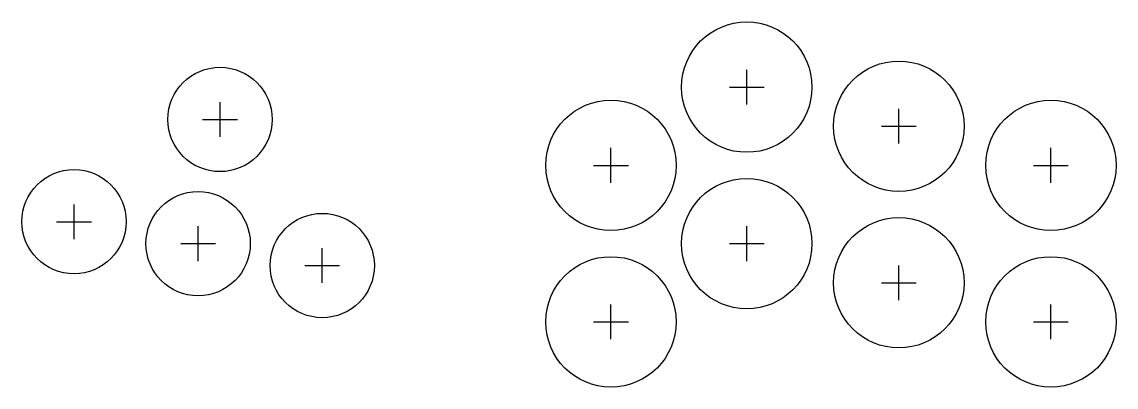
# Model space of a CAD drawing. Header units: millimetres. Extents: x -41 to 211, y -33 to 51.
import ezdxf

# ---------------------------------------------------------------- set-up
doc = ezdxf.new("R2010")
doc.units = ezdxf.units.MM
for name, color, linetype in [('BUTTONS_24', 1, 'Continuous'), ('BUTTONS_30', 5, 'Continuous'), ('REFERENCE', 8, 'Continuous')]:
    doc.layers.add(name, color=color, linetype=linetype)

msp = doc.modelspace()

# ---------------------------------------------------------------- linework, layer by layer
at = {"layer": 'BUTTONS_24'}
for centre in [(5.0358, 28.5594), (-28.5594, 5.0358), (0, 0), (28.5594, -5.0358)]:
    msp.add_circle(centre, 12, dxfattribs=at)
at = {"layer": 'BUTTONS_30'}
for centre in [(126.25, 36), (161.25, 27), (95, 18), (196.25, 18), (126.25, 0), (161.25, -9), (95, -18), (196.25, -18)]:
    msp.add_circle(centre, 15, dxfattribs=at)
at = {"layer": 'REFERENCE'}
for p, q in [((126.25, 32), (126.25, 40)), ((122.25, 36), (130.25, 36)), ((5.0358, 24.5594), (5.0358, 32.5594)), ((161.25, 23), (161.25, 31)), ((1.0358, 28.5594), (9.0358, 28.5594)), ((157.25, 27), (165.25, 27)), ((95, 14), (95, 22)), ((196.25, 14), (196.25, 22)), ((91, 18), (99, 18)), ((192.25, 18), (200.25, 18)), ((-28.5594, 1.0358), (-28.5594, 9.0358)), ((-32.5594, 5.0358), (-24.5594, 5.0358)), ((0, -4), (0, 4)), ((126.25, -4), (126.25, 4)), ((-4, 0), (4, 0)), ((122.25, 0), (130.25, 0)), ((28.5594, -9.0358), (28.5594, -1.0358)), ((24.5594, -5.0358), (32.5594, -5.0358)), ((161.25, -13), (161.25, -5)), ((157.25, -9), (165.25, -9)), ((95, -22), (95, -14)), ((196.25, -22), (196.25, -14)), ((91, -18), (99, -18)), ((192.25, -18), (200.25, -18))]:
    msp.add_line(p, q, dxfattribs=at)

doc.saveas('drawing.dxf')
